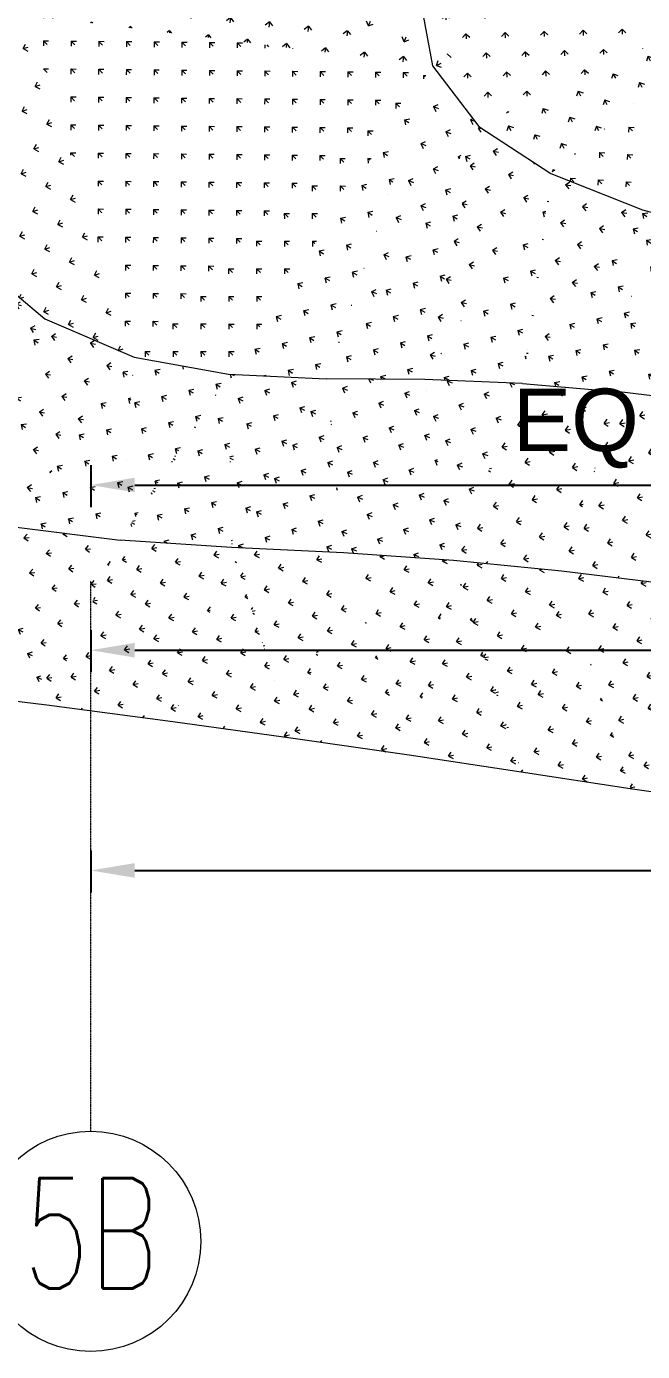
# Model space of a CAD drawing. Header units: millimetres. Extents: x 12827 to 178996, y -27589 to 73652.
# Drawn here: x 40106 to 45701, y -27589 to -15556 of the extents above; entities that cross this region are included whole.
import ezdxf

# ---------------------------------------------------------------- set-up
doc = ezdxf.new("R2010")
doc.units = ezdxf.units.MM
doc.linetypes.add('Grid Line__1_200_', pattern=[10.5, 6, -1.5, 1.5, -1.5])
for name, color, linetype, lineweight in [('A-ANNO-DIMS', 211, 'Continuous', 5), ('A-ANNO-NOTE', 131, 'Continuous', 25), ('A-FLOR', 192, 'Continuous', 9), ('A-FLOR-PATT', 8, 'Continuous', 9), ('S-GRID', 1, 'Continuous', 5), ('S-GRID-IDEN', 1, 'Continuous', 25)]:
    doc.layers.add(name, color=color, linetype=linetype, lineweight=lineweight)
doc.styles.add('RomanS', font='romans__.ttf', dxfattribs={"width": 0.7, "height": 1003.164557})
doc.styles.add('Swis721 BT_3', font='swiss.ttf', dxfattribs={"height": 567.642527})
doc.dimstyles.new('DLN_3mm', dxfattribs={"dimscale": 304.8, "dimtxt": 600, "dimasz": 1.312336, "dimexe": 0.656168, "dimexo": 0.0625, "dimgap": 0.656168, "dimtad": 1, "dimdec": 0, "dimzin": 0, "dimdsep": 46, "dimtxsty": 'Swis721 BT_3', "dimsah": 1, "dimcen": 0.09, "dimadec": 0, "dimazin": 0, "dimtfac": 1, "dimtdec": 4, "dimtix": 1, "dimtmove": 0, "dimatfit": 3, "dimfxl": 0.656168, "dimfxlon": 1, "dimtvp": 1, "dimtolj": 1, "dimtzin": 0, "dimarcsym": 2})

# ---------------------------------------------------------------- blocks, each defined once
blk = doc.blocks.new('Grid - Bubble - 10mm-1724413-Copy of 1_F')
at = {"layer": 'A-ANNO-NOTE', "lineweight": 5}
blk.add_circle((0, 0), 5, dxfattribs=at)
blk = doc.blocks.new('DIMBLOCK15-Copy of 1_F')
at = {"layer": 'A-ANNO-DIMS', "color": 0, "lineweight": -2, "transparency": 16777216}
for p, q in [((40689, -23040), (40689, -23421)), ((88339, -23040), (88339, -23421)), ((41089, -23221), (87939, -23221))]:
    blk.add_line(p, q, dxfattribs=at)
at = {"layer": 'A-ANNO-DIMS', "color": 0, "transparency": 16777216}
for points in [[(41089, -23154), (41089, -23287), (40689, -23221)], [(87939, -23154), (87939, -23287), (88339, -23221)]]:
    blk.add_solid(points, dxfattribs=at)
at = {"layer": 'Defpoints', "color": 0, "transparency": 16777216}
for p in [(40689, -23021), (88339, -23021), (88339, -23221)]:
    blk.add_point(p, dxfattribs=at)
at = {"layer": 'A-ANNO-DIMS', "color": 0, "transparency": 16777216, "insert": (64514, -22729), "char_height": 567.6, "width": 2628.57, "attachment_point": 5, "style": 'Swis721 BT_3'}
blk.add_mtext('\\A1;47650', dxfattribs=at)
blk = doc.blocks.new('DIMBLOCK16-Copy of 1_F')
at = {"layer": 'A-ANNO-DIMS', "color": 0, "lineweight": -2, "transparency": 16777216}
for p, q in [((40689, -21040), (40689, -21421)), ((75939, -21040), (75939, -21421)), ((41089, -21221), (75539, -21221))]:
    blk.add_line(p, q, dxfattribs=at)
at = {"layer": 'A-ANNO-DIMS', "color": 0, "transparency": 16777216}
for points in [[(41089, -21154), (41089, -21287), (40689, -21221)], [(75539, -21154), (75539, -21287), (75939, -21221)]]:
    blk.add_solid(points, dxfattribs=at)
at = {"layer": 'Defpoints', "color": 0, "transparency": 16777216}
for p in [(40689, -21021), (75939, -21021), (75939, -21221)]:
    blk.add_point(p, dxfattribs=at)
at = {"layer": 'A-ANNO-DIMS', "color": 0, "transparency": 16777216, "insert": (58314, -20729), "char_height": 567.6, "width": 2628.57, "attachment_point": 5, "style": 'Swis721 BT_3'}
blk.add_mtext('\\A1;35250', dxfattribs=at)
blk = doc.blocks.new('DIMBLOCK19-Copy of 1_F')
at = {"layer": 'A-ANNO-DIMS', "color": 0, "lineweight": -2, "transparency": 16777216}
for p, q in [((40689, -19540), (40689, -19921)), ((49502, -19540), (49502, -19921)), ((41089, -19721), (49102, -19721))]:
    blk.add_line(p, q, dxfattribs=at)
at = {"layer": 'A-ANNO-DIMS', "color": 0, "transparency": 16777216}
for points in [[(41089, -19654), (41089, -19787), (40689, -19721)], [(49102, -19654), (49102, -19787), (49502, -19721)]]:
    blk.add_solid(points, dxfattribs=at)
at = {"layer": 'Defpoints', "color": 0, "transparency": 16777216}
for p in [(40689, -19521), (49502, -19521), (49502, -19721)]:
    blk.add_point(p, dxfattribs=at)
at = {"layer": 'A-ANNO-DIMS', "color": 0, "transparency": 16777216, "insert": (45096, -19207), "char_height": 567.6, "width": 1337.14, "attachment_point": 5, "style": 'Swis721 BT_3'}
blk.add_mtext('\\A1;EQ', dxfattribs=at)

msp = doc.modelspace()

# ---------------------------------------------------------------- hatches: boundary and pattern name
at = {"layer": 'A-FLOR-PATT'}
h = msp.add_hatch(dxfattribs=at)
h.set_pattern_fill('FP_471', color=256, style=0, pattern_type=2)
h.set_pattern_definition([(262.99, (96871.16, 38729.13), (155.12396, -197.092), [47.427, -310.289]), (218.47, (96871.16, 38729.13), (155.1228, -197.0937), [47.605, -206.288]), (308.205, (96871.16, 38729.13), (198.781, 157.94984), [47.028, -203.788])])
h.paths.add_polyline_path([(43792.50122, -15912.39316), (40784.83656, -14677.28862), (40106.01939, -15451.09835), (43664.58627, -15896.38698)], flags=0)
h = msp.add_hatch(dxfattribs=at)
h.set_pattern_fill('FP_473', color=256, style=0, pattern_type=2)
h.set_pattern_definition([(67.046, (-32181.3, -15080.22), (-92.7624, 236.28614), [47.388, -310.032]), (21.795, (-32181.3, -15080.22), (-92.762, 236.2869), [46.88, -203.146]), (111.434, (-32181.3, -15080.22), (-232.1538, -92.83105), [47.596, -206.247])])
h.paths.add_polyline_path([(43792.50122, -15912.39316), (43664.58627, -15210.45772), (40784.83656, -14677.28862), (42669.17922, -15451.09835)], flags=0)
h = msp.add_hatch(dxfattribs=at)
h.set_pattern_fill('FP_571', color=256, style=0, pattern_type=2)
h.set_pattern_definition([(272.236, (89445.16, 41659.93), (184.3472, -173.926), [47.534, -310.992]), (227.256, (89445.16, 41659.93), (184.34935, -173.9235), [47.062, -203.934]), (316.667, (89445.16, 41659.93), (170.3566, 184.3292), [47.521, -205.924])])
h.paths.add_polyline_path([(44213.16484, -16463.74275), (46879.31525, -15192.53745), (43664.58627, -15210.45772), (43971.83221, -15912.39316)], flags=0)
h = msp.add_hatch(dxfattribs=at)
h.set_pattern_fill('FP_568', color=256, style=0, pattern_type=2)
h.set_pattern_definition([(23.64, (-26812.33, 37081.64), (92.5135, 236.55266), [47.625, -311.585]), (338.64, (-26812.33, 37081.64), (92.5136, 236.5528), [47.625, -206.375]), (68.64, (-26812.33, 37081.64), (-236.5528, 92.5136), [47.625, -206.375])])
h.paths.add_polyline_path([(44213.16484, -16463.74275), (43664.58627, -15210.45772), (43792.50122, -15912.39316)], flags=0)
h = msp.add_hatch(dxfattribs=at)
h.set_pattern_fill('FP_560', color=256, style=0, pattern_type=2)
h.set_pattern_definition([(297.464, (66743.76, 58155.3), (240.86377, -79.59956), [47.399, -310.11]), (252.268, (66743.76, 58155.3), (240.8651, -79.5956), [46.776, -202.696]), (341.713, (66743.76, 58155.3), (75.9818, 237.6192), [47.564, -206.112])])
h.paths.add_polyline_path([(44869.23456, -16890.6312), (46879.31525, -15192.53745), (44213.16484, -16463.74275), (44744.65536, -16809.57058)], flags=0)
h = msp.add_hatch(dxfattribs=at)
h.set_pattern_fill('FP_561', color=256, style=0, pattern_type=2)
h.set_pattern_definition([(312.116, (50776.44, 62987.94), (252.89452, -16.7398), [47.41, -310.176]), (266.986, (50776.44, 62987.94), (252.8947, -16.73835), [46.661, -202.197]), (356.213, (50776.44, 62987.94), (13.08526, 248.5134), [47.522, -205.927])])
h.paths.add_polyline_path([(45701.09469, -17220.24215), (46879.31525, -15192.53745), (44869.23456, -16890.6312)], flags=0)
h = msp.add_hatch(dxfattribs=at)
h.set_pattern_fill('FP_401', color=256, style=0, pattern_type=2)
h.set_pattern_definition([(17.443, (-23364.88, 47144.11), (117.50815, 225.1838), [47.625, -311.585]), (332.443, (-23364.88, 47144.11), (117.5082, 225.18396), [47.625, -206.375]), (62.443, (-23364.88, 47144.11), (-225.18396, 117.5082), [47.625, -206.375])])
h.paths.add_polyline_path([(41082.74019, -18559.62641), (40106.01939, -15451.09835), (39547.62792, -16198.44741), (39307.46785, -16922.03413), (39575.0728, -17621.88086), (40271.12404, -18211.06022), (40972.85167, -18512.4324)], flags=0)
h = msp.add_hatch(dxfattribs=at)
h.set_pattern_fill('FP_475', color=256, style=0, pattern_type=2)
h.set_pattern_definition([(314.333, (44395.58, 72576.88), (251.50862, -2.62395), [47.519, -310.89]), (269.764, (44395.58, 72576.88), (251.5083, -2.627), [47.577, -206.167]), (359.402, (44395.58, 72576.88), (1.0433, 253.7419), [47.16, -204.362])])
h.paths.add_polyline_path([(41082.74019, -18559.62641), (43792.50122, -15912.39316), (40106.01939, -15451.09835), (41067.91151, -18512.4324)], flags=0)
h = msp.add_hatch(dxfattribs=at)
h.set_pattern_fill('FP_394', color=256, style=0, pattern_type=2)
h.set_pattern_definition([(315.432, (45927.11, 70030.96), (253.8961, -0.19782), [47.427, -310.289]), (270.216, (45927.1, 70030.96), (253.89655, -0.1988), [47.031, -203.802]), (359.955, (45927.1, 70030.96), (-0.945, 250.8318), [47.606, -206.291])])
h.paths.add_polyline_path([(41941.48968, -18714.05835), (43792.50122, -15912.39316), (41082.74019, -18559.62641), (41380.29529, -18613.13679)], flags=0)
h = msp.add_hatch(dxfattribs=at)
h.set_pattern_fill('FP_395', color=256, style=0, pattern_type=2)
h.set_pattern_definition([(327.614, (31432.27, 70150.45), (248.17596, 52.9225), [47.45, -310.438]), (282.459, (31432.27, 70150.45), (248.1757, 52.923), [46.971, -203.543]), (12.038, (31432.27, 70150.45), (-54.0473, 244.61406), [47.579, -206.176])])
h.paths.add_polyline_path([(42827.98089, -18754.82568), (43792.50122, -15912.39316), (41941.48968, -18714.05835)], flags=0)
h = msp.add_hatch(dxfattribs=at)
h.set_pattern_fill('FP_402', color=256, style=0, pattern_type=2)
h.set_pattern_definition([(340.461, (12104.01, 66206.81), (224.459, 108.31656), [47.341, -309.728]), (296.197, (12104.01, 66206.8), (224.46015, 108.31375), [47.589, -206.22]), (25.76, (12104.01, 66206.8), (-112.0466, 227.7384), [46.73, -202.497])])
h.paths.add_polyline_path([(42827.98089, -18754.82568), (44213.16484, -16463.74275), (43792.50122, -15912.39316), (42841.81444, -18714.05835)], flags=0)
h = msp.add_hatch(dxfattribs=at)
h.set_pattern_fill('FP_397', color=256, style=0, pattern_type=2)
h.set_pattern_definition([(330.44, (29007.93, 67702.8), (245.47426, 63.6773), [47.362, -309.865]), (285.217, (29007.93, 67702.8), (245.47334, 63.6794), [46.617, -202.009]), (14.543, (29007.93, 67702.8), (-65.2596, 239.9087), [47.55, -206.049])])
h.paths.add_polyline_path([(43722.82327, -18762.39371), (44213.16484, -16463.74275), (42827.98089, -18754.82568)], flags=0)
h = msp.add_hatch(dxfattribs=at)
h.set_pattern_fill('FP_399', color=256, style=0, pattern_type=2)
h.set_pattern_definition([(347.127, (5625.44, 60811.69), (210.82603, 132.00365), [47.479, -310.627]), (303.141, (5625.44, 60811.69), (210.8268, 132.0024), [47.425, -205.507]), (32.051, (5625.44, 60811.69), (-138.276, 211.7881), [46.639, -202.103])])
h.paths.add_polyline_path([(43722.82327, -18762.39371), (44869.23456, -16890.6312), (44213.16484, -16463.74275), (43724.43765, -18754.82568)], flags=0)
h = msp.add_hatch(dxfattribs=at)
h.set_pattern_fill('FP_398', color=256, style=0, pattern_type=2)
h.set_pattern_definition([(330.733, (29625.09, 64885.48), (245.27925, 63.1476), [47.299, -309.45]), (285.511, (29625.1, 64885.48), (245.2795, 63.1463), [46.225, -200.309]), (14.437, (29625.1, 64885.48), (-65.9281, 237.55556), [47.49, -205.788])])
h.paths.add_polyline_path([(44610.77042, -18799.94822), (44869.23456, -16890.6312), (43722.82327, -18762.39371), (44213.16484, -18783.13204)], flags=0)
h = msp.add_hatch(dxfattribs=at)
h.set_pattern_fill('FP_400', color=256, style=0, pattern_type=2)
h.set_pattern_definition([(351.406, (2197.68, 55752.2), (200.5557, 145.49016), [47.539, -311.022]), (307.721, (2197.68, 55752.2), (200.55724, 145.4885), [47.188, -204.483]), (35.958, (2197.68, 55752.2), (-153.9769, 199.07155), [46.457, -201.313])])
h.paths.add_polyline_path([(44610.77042, -18799.94822), (45701.09469, -17220.24215), (44869.23456, -16890.6312), (44615.85417, -18762.39371)], flags=0)
h = msp.add_hatch(dxfattribs=at)
h.set_pattern_fill('FP_396', color=256, style=0, pattern_type=2)
h.set_pattern_definition([(328.418, (33318.75, 62096.16), (247.79673, 51.42828), [47.196, -308.778]), (283.124, (33318.75, 62096.16), (247.7956, 51.4296), [45.795, -198.443]), (11.725, (33318.75, 62096.16), (-55.4555, 237.85875), [47.452, -205.625])])
h.paths.add_polyline_path([(45490.13276, -18874.14907), (45701.09469, -17220.24215), (44610.77042, -18799.94822), (44965.5925, -18829.88821)], flags=0)
h = msp.add_hatch(dxfattribs=at)
h.set_pattern_fill('FP_403', color=256, style=0, pattern_type=2)
h.set_pattern_definition([(323.336, (38046.88, 60665.99), (250.7302, 28.948), [47.338, -309.707]), (278.381, (38046.88, 60666), (250.73026, 28.9483), [45.893, -198.868]), (6.586, (38046.88, 60666), (-35.67536, 242.1472), [47.324, -205.071])])
h.paths.add_polyline_path([(45490.13276, -18874.14907), (46649.12954, -17479.75921), (45701.09469, -17220.24215), (45499.59735, -18799.94822)], flags=0)
h = msp.add_hatch(dxfattribs=at)
h.set_pattern_fill('FP_417', color=256, style=0, pattern_type=2)
h.set_pattern_definition([(324.179, (38958.01, 59498.51), (251.1837, 31.79322), [47.038, -307.743]), (278.665, (38958, 59498.5), (251.1844, 31.7915), [45.412, -196.784]), (7.214, (38958, 59498.5), (-36.49056, 239.431), [47.473, -205.715])])
h.paths.add_polyline_path([(46361.98843, -18980.11585), (46649.12954, -17479.75921), (45490.13276, -18874.14907), (45930.75786, -18927.70337)], flags=0)
h = msp.add_hatch(dxfattribs=at)
h.set_pattern_fill('FP_227', color=256, style=0, pattern_type=2)
h.set_pattern_definition([(345.228, (6536.46, 65910.03), (213.727, 125.1932), [47.372, -309.928]), (301.349, (6536.46, 65910.03), (213.7275, 125.1931), [47.488, -205.781]), (30.36, (6536.46, 65910.03), (-131.763, 216.2962), [46.443, -201.252])])
h.paths.add_polyline_path([(39025.25814, -19877.68983), (40271.12404, -18211.06022), (39575.0728, -17621.88086), (39112.49624, -19519.76468)], flags=0)
h = msp.add_hatch(dxfattribs=at)
h.set_pattern_fill('FP_221', color=256, style=0, pattern_type=2)
h.set_pattern_definition([(325.445, (34295.3, 68923.27), (249.56527, 40.0328), [47.408, -310.167]), (280.482, (34295.3, 68923.27), (249.565, 40.03664), [46.307, -200.663]), (9.114, (34295.3, 68923.27), (-44.9302, 242.848), [47.392, -205.364])])
h.paths.add_polyline_path([(39967.44605, -20097.7318), (40271.12404, -18211.06022), (39025.25814, -19877.68983)], flags=0)
h = msp.add_hatch(dxfattribs=at)
h.set_pattern_fill('FP_228', color=256, style=0, pattern_type=2)
h.set_pattern_definition([(349.995, (2904.77, 60917.46), (203.95643, 140.4375), [47.534, -310.992]), (306.337, (2904.77, 60917.46), (203.9556, 140.43835), [47.187, -204.476]), (34.55, (2904.77, 60917.46), (-149.1183, 202.7269), [46.431, -201.2])])
h.paths.add_polyline_path([(39967.44605, -20097.7318), (41082.74019, -18559.62641), (40271.12404, -18211.06022), (40002.86393, -19877.68983)], flags=0)
h = msp.add_hatch(dxfattribs=at)
h.set_pattern_fill('FP_220', color=256, style=0, pattern_type=2)
h.set_pattern_definition([(327.108, (33938.4, 66429.59), (248.8139, 45.67467), [47.223, -308.953]), (281.873, (33938.4, 66429.59), (248.8134, 45.67684), [45.811, -198.514]), (10.402, (33938.4, 66429.59), (-50.26606, 239.0978), [47.432, -205.539])])
h.paths.add_polyline_path([(40955.49878, -20220.5338), (41082.74019, -18559.62641), (39967.44605, -20097.7318)], flags=0)
h = msp.add_hatch(dxfattribs=at)
h.set_pattern_fill('FP_229', color=256, style=0, pattern_type=2)
h.set_pattern_definition([(329.494, (30539.65, 65502.36), (246.03197, 55.70853), [47.366, -309.89]), (284.605, (30539.65, 65502.36), (246.03176, 55.70896), [45.933, -199.044]), (12.759, (30539.65, 65502.36), (-61.7753, 237.06046), [47.299, -204.961])])
h.paths.add_polyline_path([(40955.49878, -20220.5338), (41941.48968, -18714.05835), (41082.74019, -18559.62641), (40964.90659, -20097.7318)], flags=0)
h = msp.add_hatch(dxfattribs=at)
h.set_pattern_fill('FP_222', color=256, style=0, pattern_type=2)
h.set_pattern_definition([(330.108, (31169.35, 64750.61), (246.22265, 57.7702), [47.161, -308.551]), (284.815, (31169.35, 64750.6), (246.2235, 57.77056), [45.587, -197.542]), (13.204, (31169.35, 64750.6), (-62.1664, 235.04594), [47.421, -205.489])])
h.paths.add_polyline_path([(41968.08769, -20286.73902), (41941.48968, -18714.05835), (40955.49878, -20220.5338), (41380.29529, -20248.3079)], flags=0)
h = msp.add_hatch(dxfattribs=at)
h.set_pattern_fill('FP_226', color=256, style=0, pattern_type=2)
h.set_pattern_definition([(333.695, (26950.57, 63961.45), (241.83864, 72.90703), [47.24, -309.068]), (288.578, (26950.57, 63961.45), (241.8376, 72.90856), [45.655, -197.838]), (16.777, (26950.57, 63961.45), (-77.576, 230.80396), [47.36, -205.229])])
h.paths.add_polyline_path([(41968.08769, -20286.73902), (42827.98089, -18754.82568), (41941.48968, -18714.05835), (41942.17916, -18754.82568)], flags=0)
h = msp.add_hatch(dxfattribs=at)
h.set_pattern_fill('FP_230', color=256, style=0, pattern_type=2)
h.set_pattern_definition([(333.675, (26645.88, 63570.5), (241.83762, 72.83905), [47.247, -309.112]), (288.571, (26645.88, 63570.5), (241.8365, 72.8398), [45.666, -197.886]), (16.762, (26645.88, 63570.5), (-77.5661, 230.87066), [47.357, -205.212])])
h.paths.add_polyline_path([(42983.8841, -20336.99068), (42827.98089, -18754.82568), (41968.08769, -20286.73902), (42827.98089, -20329.27811)], flags=0)
h = msp.add_hatch(dxfattribs=at)
h.set_pattern_fill('FP_244', color=256, style=0, pattern_type=2)
h.set_pattern_definition([(337.532, (22255.45, 62691.69), (236.17896, 88.93055), [47.295, -309.424]), (292.534, (22255.45, 62691.69), (236.1794, 88.9289), [45.727, -198.149]), (20.633, (22255.45, 62691.69), (-93.46106, 225.2568), [47.319, -205.048])])
h.paths.add_polyline_path([(42983.8841, -20336.99068), (43722.82327, -18762.39371), (42827.98089, -18754.82568), (42841.67619, -18893.81074)], flags=0)
h = msp.add_hatch(dxfattribs=at)
h.set_pattern_fill('FP_231', color=256, style=0, pattern_type=2)
h.set_pattern_definition([(337.206, (21516.18, 62279.42), (236.15164, 87.85338), [47.392, -310.062]), (292.421, (21516.18, 62279.42), (236.1514, 87.8535), [45.909, -198.938]), (20.406, (21516.18, 62279.42), (-93.3847, 226.3383), [47.243, -204.721])])
h.paths.add_polyline_path([(43984.13729, -20407.05507), (43722.82327, -18762.39371), (42983.8841, -20336.99068), (43722.82327, -20388.7509)], flags=0)
h = msp.add_hatch(dxfattribs=at)
h.set_pattern_fill('FP_238', color=256, style=0, pattern_type=2)
h.set_pattern_definition([(340.713, (17441.39, 61180.63), (230.01167, 102.16607), [47.438, -310.362]), (296.049, (17441.39, 61180.63), (230.01286, 102.1637), [45.987, -199.276]), (23.949, (17441.39, 61180.63), (-107.7043, 220.3488), [47.19, -204.491])])
h.paths.add_polyline_path([(43984.13729, -20407.05507), (44610.77042, -18799.94822), (43722.82327, -18762.39371), (43728.79016, -18799.94822)], flags=0)
h = msp.add_hatch(dxfattribs=at)
h.set_pattern_fill('FP_239', color=256, style=0, pattern_type=2)
h.set_pattern_definition([(9.681, (-15033.18, 41710.54), (143.5842, 199.5066), [47.476, -310.608]), (326.369, (-15033.18, 41710.54), (143.5835, 199.50766), [47.155, -204.34]), (54.258, (-15033.18, 41710.54), (-209.40135, 139.2881), [46.088, -199.715])])
h.paths.add_polyline_path([(44965.5925, -20503.38332), (44610.77042, -18799.94822), (43984.13729, -20407.05507), (44869.23456, -20493.92594)], flags=0)
h = msp.add_hatch(dxfattribs=at)
h.set_pattern_fill('FP_241', color=256, style=0, pattern_type=2)
h.set_pattern_definition([(9.747, (-14960.24, 41549.53), (143.60148, 199.72142), [47.49, -310.703]), (326.411, (-14960.24, 41549.53), (143.6015, 199.72104), [47.137, -204.26]), (54.284, (-14960.24, 41549.53), (-209.4214, 139.0783), [46.123, -199.865])])
h.paths.add_polyline_path([(44965.5925, -20503.38332), (45490.13276, -18874.14907), (44610.77042, -18799.94822), (44869.23456, -20040.78668)], flags=0)
h = msp.add_hatch(dxfattribs=at)
h.set_pattern_fill('FP_198', color=256, style=0, pattern_type=2)
h.set_pattern_definition([(11.809, (-17316.78, 38904.26), (135.08495, 204.9212), [47.408, -310.165]), (328.492, (-17316.78, 38904.26), (135.08624, 204.92057), [47.266, -204.819]), (56.607, (-17316.78, 38904.26), (-214.9203, 131.7434), [46.02, -199.42])])
h.paths.add_polyline_path([(45930.75786, -20621.52432), (45490.13276, -18874.14907), (44965.5925, -20503.38332), (45490.13276, -20567.58964)], flags=0)
h = msp.add_hatch(dxfattribs=at)
h.set_pattern_fill('FP_240', color=256, style=0, pattern_type=2)
h.set_pattern_definition([(11.813, (-17270.65, 38766.8), (135.0873, 204.93413), [47.409, -310.173]), (328.495, (-17270.65, 38766.8), (135.0869, 204.9347), [47.265, -204.815]), (56.609, (-17270.65, 38766.8), (-214.9232, 131.7276), [46.022, -199.429])])
h.paths.add_polyline_path([(45930.75786, -20621.52432), (46361.98843, -18980.11585), (45490.13276, -18874.14907), (45701.09469, -19710.75521)], flags=0)
h = msp.add_hatch(dxfattribs=at)
h.set_pattern_fill('FP_61', color=256, style=0, pattern_type=2)
h.set_pattern_definition([(335.705, (30141.62, 53755.56), (239.0673, 69.67156), [47.089, -308.078]), (291.418, (30141.62, 53755.56), (239.0654, 69.675), [43.464, -188.343]), (16.248, (30141.62, 53755.56), (-84.6465, 215.7994), [46.69, -202.323])])
h.paths.add_polyline_path([(40289.78954, -21719.79923), (39967.44605, -20097.7318), (39091.71684, -21572.4457), (39967.44605, -21680.15351)], flags=0)
h = msp.add_hatch(dxfattribs=at)
h.set_pattern_fill('FP_80', color=256, style=0, pattern_type=2)
h.set_pattern_definition([(6.042, (-6109.95, 37115.6), (151.3873, 178.01753), [47.309, -309.519]), (325.381, (-6109.95, 37115.6), (151.38645, 178.0183), [46.356, -200.877]), (49.622, (-6109.95, 37115.6), (-203.45886, 140.4582), [43.816, -189.869])])
h.paths.add_polyline_path([(40289.78954, -21719.79923), (40955.49878, -20220.5338), (39967.44605, -20097.7318), (39991.84974, -20220.5338)], flags=0)
h = msp.add_hatch(dxfattribs=at)
h.set_pattern_fill('FP_74', color=256, style=0, pattern_type=2)
h.set_pattern_definition([(9.786, (-10010.32, 33073.37), (136.06848, 187.7604), [47.093, -308.101]), (329.23, (-10010.32, 33073.37), (136.07044, 187.7596), [46.689, -202.32]), (54.069, (-10010.32, 33073.37), (-213.9562, 127.3912), [43.478, -188.403])])
h.paths.add_polyline_path([(41434.09353, -21869.71516), (40955.49878, -20220.5338), (40289.78954, -21719.79923), (41380.29529, -21862.66702)], flags=0)
h = msp.add_hatch(dxfattribs=at)
h.set_pattern_fill('FP_75', color=256, style=0, pattern_type=2)
h.set_pattern_definition([(10.544, (-10008.46, 33654.3), (136.37803, 190.29814), [47.273, -309.282]), (329.718, (-10008.46, 33654.3), (136.37814, 190.2978), [46.499, -201.495]), (54.373, (-10008.46, 33654.3), (-214.1572, 125.04995), [43.898, -190.223])])
h.paths.add_polyline_path([(41434.09353, -21869.71516), (41968.08769, -20286.73902), (40955.49878, -20220.5338), (41380.29529, -21684.33273)], flags=0)
h = msp.add_hatch(dxfattribs=at)
h.set_pattern_fill('FP_38', color=256, style=0, pattern_type=2)
h.set_pattern_definition([(11.539, (-12503.14, 31721.06), (129.33777, 193.34276), [47.01, -307.561]), (330.691, (-12503.14, 31721.06), (129.33956, 193.3409), [46.89, -203.188]), (56.219, (-12503.14, 31721.06), (-218.0661, 122.4169), [43.615, -188.999])])
h.paths.add_polyline_path([(42529.23473, -22021.91546), (41968.08769, -20286.73902), (41434.09353, -21869.71516), (41968.08769, -21943.92848)], flags=0)
h = msp.add_hatch(dxfattribs=at)
h.set_pattern_fill('FP_77', color=256, style=0, pattern_type=2)
h.set_pattern_definition([(12.517, (-12618.27, 32598.9), (129.63977, 196.62107), [47.262, -309.21]), (331.338, (-12618.27, 32598.9), (129.6376, 196.62266), [46.66, -202.195]), (56.602, (-12618.27, 32598.9), (-218.3608, 119.3616), [44.159, -191.354])])
h.paths.add_polyline_path([(42529.23473, -22021.91546), (42983.8841, -20336.99068), (41968.08769, -20286.73902)], flags=0)
h = msp.add_hatch(dxfattribs=at)
h.set_pattern_fill('FP_37', color=256, style=0, pattern_type=2)
h.set_pattern_definition([(12.128, (-14094.97, 31757.88), (127.70414, 196.37718), [47.02, -307.627]), (330.909, (-14094.97, 31757.88), (127.7023, 196.3777), [46.996, -203.651]), (56.964, (-14094.97, 31757.88), (-219.0271, 121.86645), [43.922, -190.327])])
h.paths.add_polyline_path([(43582.12232, -22174.99092), (42983.8841, -20336.99068), (42529.23473, -22021.91546), (42983.8841, -22088.01526)], flags=0)
h = msp.add_hatch(dxfattribs=at)
h.set_pattern_fill('FP_76', color=256, style=0, pattern_type=2)
h.set_pattern_definition([(12.893, (-14215.82, 32454.12), (127.9284, 198.9363), [47.229, -308.993]), (331.425, (-14215.82, 32454.12), (127.92715, 198.93756), [46.825, -202.908]), (57.256, (-14215.82, 32454.12), (-219.311, 119.4529), [44.347, -192.172])])
h.paths.add_polyline_path([(43582.12232, -22174.99092), (43984.13729, -20407.05507), (42983.8841, -20336.99068)], flags=0)
h = msp.add_hatch(dxfattribs=at)
h.set_pattern_fill('FP_42', color=256, style=0, pattern_type=2)
h.set_pattern_definition([(12.288, (-15104.94, 31829.6), (127.6659, 197.96903), [47.047, -307.804]), (330.796, (-15104.94, 31829.6), (127.6653, 197.9698), [47.054, -203.901]), (57.183, (-15104.94, 31829.6), (-219.0552, 122.44635), [44.168, -191.396])])
h.paths.add_polyline_path([(44599.66547, -22327.53237), (43984.13729, -20407.05507), (43582.12232, -22174.99092), (43984.13729, -22235.2576)], flags=0)
h = msp.add_hatch(dxfattribs=at)
h.set_pattern_fill('FP_78', color=256, style=0, pattern_type=2)
h.set_pattern_definition([(12.785, (-15193.92, 32275.23), (127.8175, 199.62847), [47.188, -308.729]), (331.136, (-15193.92, 32275.23), (127.819, 199.6278), [46.946, -203.434]), (57.369, (-15193.92, 32275.23), (-219.27434, 120.8671), [44.445, -192.596])])
h.paths.add_polyline_path([(44599.66547, -22327.53237), (44965.5925, -20503.38332), (43984.13729, -20407.05507)], flags=0)
h = msp.add_hatch(dxfattribs=at)
h.set_pattern_fill('FP_41', color=256, style=0, pattern_type=2)
h.set_pattern_definition([(12.306, (-15758.39, 31631.98), (127.9972, 198.7623), [47.07, -307.955]), (330.646, (-15758.4, 31631.98), (127.9976, 198.7615), [47.083, -204.027]), (57.219, (-15758.4, 31631.98), (-218.8694, 123.097), [44.327, -192.083])])
h.paths.add_polyline_path([(45588.77336, -22478.13061), (44965.5925, -20503.38332), (44599.66547, -22327.53237), (44965.5925, -22383.24719)], flags=0)
h = msp.add_hatch(dxfattribs=at)
h.set_pattern_fill('FP_79', color=256, style=0, pattern_type=2)
h.set_pattern_definition([(12.582, (-15811.11, 31870.7), (128.0888, 199.68277), [47.151, -308.485]), (330.837, (-15811.11, 31870.7), (128.0888, 199.68334), [47.025, -203.774]), (57.322, (-15811.11, 31870.7), (-219.0073, 122.2105), [44.481, -192.753])])
h.paths.add_polyline_path([(45588.77336, -22478.13061), (45930.75786, -20621.52432), (44965.5925, -20503.38332)], flags=0)
h = msp.add_hatch(dxfattribs=at)
h.set_pattern_fill('FP_40', color=256, style=0, pattern_type=2)
h.set_pattern_definition([(12.288, (-16195.1, 31169.45), (128.33042, 199.1188), [47.087, -308.068]), (330.539, (-16195.1, 31169.45), (128.3303, 199.11915), [47.094, -204.073]), (57.199, (-16195.1, 31169.45), (-218.69025, 123.5306), [44.417, -192.474])])
h.paths.add_polyline_path([(46556.35519, -22625.37645), (45930.75786, -20621.52432), (45588.77336, -22478.13061), (45930.75786, -22530.17354)], flags=0)

# ---------------------------------------------------------------- linework, layer by layer
at = {"layer": 'A-FLOR'}
for p, q in [((43664.58627, -15210.45772), (43792.50122, -15912.39316)), ((43792.50122, -15912.39316), (44213.16484, -16463.74275)), ((44213.16484, -16463.74275), (44869.23456, -16890.6312)), ((44869.23456, -16890.6312), (45701.09469, -17220.24215)), ((45701.09469, -17220.24215), (46649.12954, -17479.75921)), ((39575.0728, -17621.88086), (40271.12404, -18211.06022)), ((40271.12404, -18211.06022), (41082.74019, -18559.62641)), ((41082.74019, -18559.62641), (41941.48968, -18714.05835)), ((41941.48968, -18714.05835), (42827.98089, -18754.82568)), ((43722.82327, -18762.39371), (42827.98089, -18754.82568)), ((44610.77042, -18799.94822), (43722.82327, -18762.39371)), ((44610.77042, -18799.94822), (45490.13276, -18874.14907)), ((46361.98843, -18980.11585), (45490.13276, -18874.14907)), ((39967.44605, -20097.7318), (40955.49878, -20220.5338)), ((41968.08769, -20286.73902), (40955.49878, -20220.5338)), ((42983.8841, -20336.99068), (41968.08769, -20286.73902)), ((43984.13729, -20407.05507), (42983.8841, -20336.99068)), ((44965.5925, -20503.38332), (43984.13729, -20407.05507)), ((45930.75786, -20621.52432), (44965.5925, -20503.38332)), ((40289.78954, -21719.79923), (39091.71684, -21572.4457)), ((41434.09353, -21869.71516), (40289.78954, -21719.79923)), ((42529.23473, -22021.91546), (41434.09353, -21869.71516)), ((43582.12232, -22174.99092), (42529.23473, -22021.91546)), ((44599.66547, -22327.53237), (43582.12232, -22174.99092)), ((45588.77336, -22478.13061), (44599.66547, -22327.53237)), ((46556.35519, -22625.37645), (45588.77336, -22478.13061))]:
    msp.add_line(p, q, dxfattribs=at)
at = {"layer": 'S-GRID', "linetype": 'Grid Line__1_200_'}
msp.add_line((40689.29296, -25589.39423), (40689.29296, -20589.39423), dxfattribs=at)

# ---------------------------------------------------------------- block references
at = {"layer": 'S-GRID-IDEN', "lineweight": 5, "xscale": 199.9999999999999, "yscale": 199.9999999999999, "zscale": 199.9999999999999}
msp.add_blockref('Grid - Bubble - 10mm-1724413-Copy of 1_F', (40689.29296, -26589.39423), dxfattribs=at)

# ---------------------------------------------------------------- texts
at = {"layer": 'S-GRID-IDEN', "lineweight": 5, "insert": (40691.97851, -26014.49309), "char_height": 1003.164557, "width": 1776, "attachment_point": 2, "line_spacing_factor": 0.964689, "style": 'RomanS'}
msp.add_mtext('5B', dxfattribs=at)

# ---------------------------------------------------------------- dimensions: what is measured, and where the dimension line sits
at = {"layer": 'A-ANNO-DIMS'}
dim = msp.add_linear_dim(base=(49501.79297, -19720.6954), p1=(40689.29296, -19520.6954), p2=(49501.79297, -19520.6954), text='EQ', dimstyle='DLN_3mm', override={"dimpost": '<>', "dimfxl": 8812.500002}, dxfattribs=at)
dim.commit()
dim.dimension.update_dxf_attribs({"geometry": 'DIMBLOCK19-Copy of 1_F', "text_midpoint": (45095.54296, -19207.00835)})
for base, p1, p2, override, picture, middle in [((75939.29297, -21220.6954), (40689.29296, -21020.6954), (75939.29297, -21020.6954), {"dimpost": '<>', "dimfxl": 35250.000007}, 'DIMBLOCK16-Copy of 1_F', (58314.29297, -20728.97415)), ((88339.29296, -23220.6954), (40689.29296, -23020.6954), (88339.29296, -23020.6954), {"dimpost": '<>', "dimfxl": 47650}, 'DIMBLOCK15-Copy of 1_F', (64514.29296, -22728.97415))]:
    dim = msp.add_linear_dim(base=base, p1=p1, p2=p2, dimstyle='DLN_3mm', override=override, dxfattribs=at)
    dim.commit()
    dim.dimension.update_dxf_attribs({"geometry": picture, "text_midpoint": middle})

doc.saveas('drawing.dxf')
